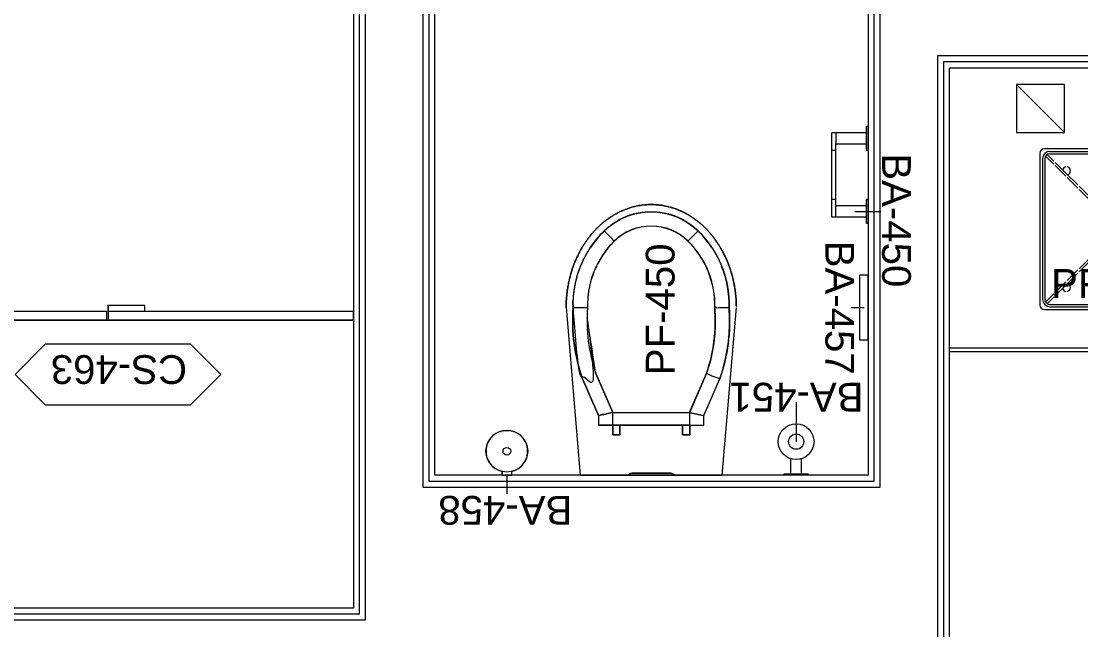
# Model space of a CAD drawing. Header units: centimetres. Extents: x 118932 to 154602, y -32682 to -23521.
# Drawn here: x 138327.1 to 138548.1, y -25566.6 to -25439.7 of the extents above; entities that cross this region are included whole.
import ezdxf

# ---------------------------------------------------------------- set-up
doc = ezdxf.new("R2010")
doc.units = ezdxf.units.CM
doc.header["$LTSCALE"] = 50
doc.header["$MEASUREMENT"] = 0
for name, color, linetype, lineweight, true_color in [('GEN_00_BL_Yazı', 7, 'Continuous', 0, 0x4f5250), ('GEN_02_TF_Islak Hacim', 7, 'Continuous', 5, 0x007cb0), ('GEN_02_TF_Mobilya', 7, 'Continuous', 5, 0x745e3d), ('GEN_05_ML_Alçıpan', 7, 'Continuous', 18, 0x008b29)]:
    doc.layers.add(name, color=color, linetype=linetype, lineweight=lineweight, true_color=true_color)
doc.styles.add('Arial_6', font='arial.ttf', dxfattribs={"height": 59.5325})

# ---------------------------------------------------------------- blocks, each defined once
blk = doc.blocks.new('suıte c-d duvarlar')
at = {"layer": 'GEN_05_ML_Alçıpan', "elevation": 0}
for points in [[(482.94, -137.84), (798.78, -137.84), (798.78, -8.21), (926.28, -8.21), (926.28, -5.71), (796.28, -5.71), (796.28, -135.34), (483.98, -135.34)], [(511.23, -123.34), (676.96, -123.34), (676.96, 64.36), (688.96, 64.36), (688.96, -95.64), (784.28, -95.64), (784.28, 64.36), (796.28, 64.36), (796.28, 6.29), (926.28, 6.29), (926.28, 8.79), (798.78, 8.79), (798.78, 66.86), (781.78, 66.86), (781.78, -93.14), (691.46, -93.14), (691.46, 66.86), (674.46, 66.86), (674.46, -120.84), (512.27, -120.84)], [(926.28, -6.96), (797.53, -6.96), (797.53, -136.59), (483.46, -136.59), (463.59, -116.72), (485.07, -95.31), (511.75, -122.09), (675.71, -122.09), (675.71, 65.61), (690.21, 65.61), (690.21, -94.39), (783.03, -94.39), (783.03, 65.61), (797.53, 65.61), (797.53, 7.54), (926.28, 7.54)]]:
    blk.add_lwpolyline(points, dxfattribs=at)
blk = doc.blocks.new('Escobillero-pared_Tres-Max-tres_13463624 - BA-458 TOILET BRUSH HOLDER-14820998-TYPE J')
at = {"layer": 'GEN_00_BL_Yazı'}
blk.add_line((0, 50), (0, 88.6), dxfattribs=at)
at = {"layer": 'GEN_02_TF_Islak Hacim'}
for p, q in [((-10, 42.3), (-10, 50)), ((-10, 50), (10, 50)), ((10, 50), (-10, 50)), ((-10, 42.3), (-10, 50)), ((10, 50), (10, 42.3)), ((10, 42.3), (10, 50))]:
    blk.add_line(p, q, dxfattribs=at)
for radius in [43.5, 8]:
    blk.add_circle((0, 0), radius, dxfattribs=at)
blk.add_arc((0, 0), 43.5, 103.2903, 76.7097, dxfattribs=at)
at = {"layer": 'GEN_00_BL_Yazı', "insert": (143, 153.2), "char_height": 60, "width": 265.421, "attachment_point": 3, "style": 'Arial_6'}
blk.add_mtext('BA-458', dxfattribs=at)
blk = doc.blocks.new('Accessory-Tissue_Holder-KOHLER-Composed-K-73148 - BA-451 SPARE TP-14820996-TYPE GxL')
at = {"layer": 'GEN_00_BL_Yazı'}
blk.add_line((-52678, -5376.6), (-52678.1, -5294), dxfattribs=at)
at = {"layer": 'GEN_02_TF_Islak Hacim'}
blk.add_lwpolyline([(-52653.4, -5226.7), (-52667.2, -5226.7), (-52688.8, -5226.7), (-52702.6, -5226.7, -0.414214), (-52703.4, -5225.8), (-52703.4, -5224.2), (-52652.6, -5224.2), (-52652.6, -5225.8, -0.414214)], format="xyb", close=True, dxfattribs=at)
for points in [[(-52688.8, -5226.7, 0.414214), (-52689.4, -5227.3), (-52689.4, -5258.6)], [(-52666.5, -5258.6), (-52666.5, -5227.3, 0.414214), (-52667.2, -5226.7)]]:
    blk.add_lwpolyline(points, format="xyb", dxfattribs=at)
for radius in [37.3, 15.9]:
    blk.add_circle((-52678, -5294.1), radius, dxfattribs=at)
at = {"layer": 'GEN_00_BL_Yazı', "insert": (-52538.9, -5356.8), "char_height": 60, "width": 265.421, "attachment_point": 3, "style": 'Arial_6'}
blk.add_mtext('BA-451', dxfattribs=at)
blk = doc.blocks.new('sanitary bag dispenser - BA-457 BAG DISPENSER-14823600-TYPE J')
at = {"layer": 'GEN_00_BL_Yazı'}
blk.add_line((145, -37.4), (145, -10.5), dxfattribs=at)
at = {"layer": 'GEN_02_TF_Islak Hacim'}
blk.add_lwpolyline([(213, -3), (213, -19.4), (77, -19.4), (77, -3)], close=True, dxfattribs=at)
at = {"layer": 'GEN_00_BL_Yazı', "insert": (5.9, -31.4), "char_height": 60, "width": 265.421, "attachment_point": 1, "style": 'Arial_6'}
blk.add_mtext('BA-457', dxfattribs=at)
blk = doc.blocks.new('Accessory-Tissue_Holder-KOHLER-Composed-K-73147 - BA-450 TOILET PAPER HOLDER-14820997-TYPE GxL')
at = {"layer": 'GEN_00_BL_Yazı'}
blk.add_line((-51986.7, -5251.1), (-51986.7, -5197.1), dxfattribs=at)
at = {"layer": 'GEN_02_TF_Islak Hacim', "lineweight": 13}
for p, q in [((-52113.8, -5290.7), (-52113.8, -5299.6)), ((-52012.2, -5299.6), (-52012.2, -5290.7))]:
    blk.add_line(p, q, dxfattribs=at)
for points in [[(-52113.8, -5224.2), (-52113.8, -5225.9, -0.414214), (-52114.6, -5226.7), (-52128.5, -5226.7), (-52149.8, -5226.7), (-52163.8, -5226.7, -0.414214), (-52164.6, -5225.9), (-52164.6, -5224.2), (-52113.8, -5224.2)], [(-51961.4, -5224.2), (-51961.4, -5225.9, -0.414214), (-51962.2, -5226.7), (-51976.1, -5226.7), (-51997.4, -5226.7), (-52011.4, -5226.7, -0.414214), (-52012.2, -5225.9), (-52012.2, -5224.2), (-51961.4, -5224.2)], [(-51976.2, -5290.7, 0.414214), (-51975.3, -5289.9), (-51975.3, -5227.5, 0.414214), (-51976.1, -5226.7), (-51997.4, -5226.7, 0.414214), (-51998.2, -5227.5), (-51998.2, -5289.9, 0.414214), (-51997.4, -5290.7)], [(-52149.8, -5290.7, 0.414214), (-52150.6, -5291.5), (-52150.6, -5298.8, 0.414214), (-52149.8, -5299.6), (-51976.2, -5299.6, 0.414214), (-51975.3, -5298.8), (-51975.3, -5291.5, 0.414214), (-51976.2, -5290.7), (-51997.4, -5290.7), (-52128.6, -5290.7)]]:
    blk.add_lwpolyline(points, format="xyb", dxfattribs=at)
blk.add_lwpolyline([(-52149.8, -5226.7, 0.414214), (-52150.6, -5227.5), (-52150.6, -5289.9, 0.414214), (-52149.8, -5290.7), (-52128.6, -5290.7, 0.414214), (-52127.7, -5289.9), (-52127.7, -5227.5, 0.414214), (-52128.5, -5226.7), (-52149.8, -5226.7)], format="xyb", close=True, dxfattribs=at)
at = {"layer": 'GEN_00_BL_Yazı', "insert": (-52108.1, -5134.2), "char_height": 60, "width": 265.421, "attachment_point": 1, "style": 'Arial_6'}
blk.add_mtext('BA-450', dxfattribs=at)
blk = doc.blocks.new('Toilet_wall_hung_6505 - PF-450 TOILET-12873441-TYPE GxL')
at = {"layer": 'GEN_02_TF_Islak Hacim'}
for p, q in [((-91.8, 508.9), (-95.2, 512.3)), ((91.4, 508.9), (94.8, 512.3)), ((-177.5, 355), (-148, 5.5)), ((-177.5, 355), (-148, 5.5)), ((148, 5.5), (177.5, 355)), ((148, 5.5), (177.5, 355)), ((-80.2, 136.2), (-115.5, 217.5)), ((-115.5, 217.5), (-80.2, 136.2)), ((-80.2, 136.2), (-115.5, 217.5)), ((79.8, 136.2), (115.2, 217.5)), ((109.8, 130), (143.1, 206.7)), ((109.8, 130), (143.1, 206.7)), ((-80.2, 136.2), (79.8, 136.2)), ((-80.2, 110), (-80.2, 136.2)), ((-110.2, 130), (-110.2, 110)), ((-110.2, 130), (-110.2, 110)), ((109.8, 110), (109.8, 130)), ((109.8, 110), (109.8, 130)), ((-110.2, 110), (109.8, 110)), ((-80.2, 110), (-110.2, 110)), ((-65.2, 90), (-80.2, 90)), ((80.2, 90), (65.2, 90)), ((-148, 5.5), (148, 5.5))]:
    blk.add_line(p, q, dxfattribs=at)
at = {"layer": 'GEN_02_TF_Islak Hacim', "flags": 128}
blk.add_lwpolyline([(-143.5, 206.7, -0.102893), (-162.7, 355, -0.208147), (-98, 515.2, -0.407287), (97.6, 515.2, -0.208147), (162.3, 355, -0.102893), (143.1, 206.7), (147.7, 220.6), (151.6, 234.8), (155, 249.1), (157.9, 263.5), (160.1, 278), (161.8, 292.6), (162.9, 307.2), (163.3, 321.9), (163.3, 336.6), (162.6, 351.3), (162.3, 355, 0.103003), (146.6, 441.8)], format="xyb", dxfattribs=at)
at = {"layer": 'GEN_02_TF_Islak Hacim'}
for points in [[(76.6, 493.8, 0.195174), (0, 525, 0.196091), (-77, 493.7, 0.210216), (-132.7, 354.3)], [(-95.2, 512.3), (-98, 515.2, 0.051366), (-126.3, 481)], [(80.2, 136.2), (115.5, 217.5, 0.103229), (132.7, 354.3, 0.210216), (77, 493.7, 0.198067), (0, 525, 0.198067), (-77, 493.7), (-82.4, 499.3), (-91.8, 508.9)], [(132.3, 354.3, 0.210348), (76.6, 493.8), (82, 499.3), (91.4, 508.9)], [(125.9, 481, 0.051366), (97.6, 515.2), (94.8, 512.3)]]:
    blk.add_lwpolyline(points, format="xyb", dxfattribs=at)
at = {"layer": 'GEN_02_TF_Islak Hacim', "flags": 128}
blk.add_lwpolyline([(-162.7, 355), (-163.5, 340.3), (-163.8, 325.6), (-163.4, 311), (-162.5, 296.3), (-161, 281.7), (-158.9, 267.1), (-156.2, 252.7), (-152.9, 238.4), (-149.1, 224.2), (-144.7, 210.2), (-143.5, 206.7), (-110.2, 130), (-110.2, 110)], dxfattribs=at)
at = {"layer": 'GEN_02_TF_Islak Hacim'}
for points in [[(-65.2, 110), (-65.2, 90), (-80.2, 90), (-80.2, 110), (-80.2, 90), (-65.2, 90)], [(80.2, 110), (80.2, 90), (65.2, 90), (65.2, 110), (65.2, 90), (80.2, 90)]]:
    blk.add_lwpolyline(points, close=True, dxfattribs=at)
for centre, radius, start, end in [((-0.2, 415), 140, 104.7131, 119.5056), ((-0.2, 415), 140, 60.4414, 75.181), ((-0.2, 415), 110, 45.7018, 134.2982), ((53.7, 360.8), 186.5, 134.5053, 181.9918), ((-54.1, 360.8), 186.5, 358.0082, 45.4947), ((203.5, 326.9), 337.3, 175.3479, 198.9228), ((-203.9, 326.9), 337.3, 341.0772, 4.6521)]:
    blk.add_arc(centre, radius, start, end, dxfattribs=at)
for points, weights, knots in [([(-177.5, 355), (-177.5, 433.7), (-145, 501.8), (-88.7, 541.2), (-32.5, 580.5), (32.5, 580.5), (88.8, 541.2), (145, 501.8), (177.5, 433.7), (177.5, 355), (177.5, 371.1), (174.5, 403.2), (161.3, 449.1), (139.9, 490.2), (111.6, 524.5), (77.7, 550.3), (39.8, 566.4), (13.3, 570), (0, 570), (-13.3, 570), (-39.8, 566.4), (-77.7, 550.3), (-111.6, 524.5), (-139.9, 490.2), (-161.3, 449.1), (-174.5, 403.2), (-177.5, 371.1), (-177.5, 355)], [1, 0.910683602523, 0.910683602523, 1, 0.910683602523, 0.910683602523, 1, 0.910683602523, 0.910683602523, 1, 1, 1, 1, 1, 1, 1, 1, 1, 1, 1, 1, 1, 1, 1, 1, 1, 1, 1], [0, 0, 0, 0, 1.047198, 1.047198, 1.047198, 2.094395, 2.094395, 2.094395, 3.141593, 3.141593, 3.141593, 3.28445, 3.427307, 3.570164, 3.713021, 3.855878, 3.998736, 4.141593, 4.141593, 4.141593, 4.28445, 4.427307, 4.570164, 4.713021, 4.855878, 4.998736, 5.141593, 5.141593, 5.141593, 5.141593]), ([(-115.5, 217.5), (-130.6, 261.6), (-136.4, 307.8), (-132.7, 354.3), (-136.4, 307.8), (-130.6, 261.6), (-115.5, 217.5), (-117.6, 216.7), (-121.8, 215.1), (-129.8, 212), (-137.3, 209.1), (-142.5, 207.1), (-143.5, 206.7), (-143.5, 206.7), (-160.1, 254.4), (-166.6, 304.6), (-162.7, 355), (-162.7, 356.5), (-162.7, 358), (-162.8, 359.6), (-162.7, 362.5), (-162.7, 365.3), (-162.6, 368.2), (-162.5, 371.1), (-162.3, 374), (-162.2, 376.9), (-161.9, 379.7), (-161.6, 382.6), (-161.4, 385.5), (-161, 388.4), (-160.6, 391.2), (-160.2, 394.1), (-159.7, 396.9), (-159.2, 399.8), (-158.7, 402.6), (-158.1, 405.4), (-157.5, 408.2), (-156.8, 411.1), (-156.1, 413.8), (-155.4, 416.6), (-154.7, 419.4), (-153.8, 422.2), (-153, 425), (-152.2, 427.7), (-151.2, 430.4), (-150.3, 433.2), (-149.3, 435.9), (-148.3, 438.6), (-147.2, 441.3), (-146.1, 444), (-145, 446.6), (-143.8, 449.2), (-142.7, 451.9), (-141.4, 454.5), (-140.1, 457.1), (-138.9, 459.7), (-137.5, 462.2), (-136.1, 464.7), (-134.7, 467.3), (-133.3, 469.8), (-131.8, 472.2), (-130.3, 474.7), (-128.8, 477.1), (-127.2, 479.6), (-125.6, 482), (-124, 484.4), (-122.3, 486.7), (-120.6, 489.1), (-118.9, 491.4), (-117.1, 493.6), (-115.4, 495.9), (-113.5, 498.2), (-111.7, 500.4), (-109.8, 502.6), (-107.9, 504.7), (-106, 506.9), (-104, 509), (-102, 511.1), (-100, 513.1), (-98, 515.2), (-97.5, 515.7), (-97, 516.1), (-96.5, 516.6), (-95.1, 517.9), (-93.7, 519.1), (-92.4, 520.4), (-90.9, 521.6), (-89.5, 522.8), (-88.1, 524), (-86.6, 525.1), (-85.1, 526.3), (-83.6, 527.4), (-82.1, 528.5), (-80.6, 529.6), (-79.1, 530.7), (-77.5, 531.7), (-76, 532.7), (-74.4, 533.7), (-72.8, 534.7), (-71.2, 535.6), (-69.6, 536.6), (-67.9, 537.5), (-66.3, 538.4), (-64.7, 539.3), (-63, 540.1), (-61.3, 540.9), (-59.6, 541.7), (-57.9, 542.5), (-56.2, 543.3), (-54.5, 544), (-52.8, 544.7), (-51.1, 545.4), (-49.3, 546.1), (-47.6, 546.7), (-45.8, 547.3), (-44, 548), (-42.3, 548.5), (-40.5, 549.1), (-38.7, 549.6), (-36.9, 550.1), (-35.1, 550.6), (-33.3, 551), (-31.5, 551.4), (-29.6, 551.8), (-27.8, 552.2), (-26, 552.6), (-24.1, 552.9), (-22.3, 553.2), (-20.5, 553.5), (-18.6, 553.8), (-16.8, 554), (-14.9, 554.2), (-13, 554.4), (-11.2, 554.6), (-9.3, 554.7), (-7.5, 554.8), (-5.6, 554.9), (-3.7, 554.9), (-1.9, 555), (0, 555), (0.5, 555), (1.1, 555), (1.6, 555), (3.5, 554.9), (5.4, 554.9), (7.2, 554.8), (9.1, 554.7), (11, 554.5), (12.8, 554.4), (14.7, 554.2), (16.5, 554), (18.4, 553.8), (20.2, 553.5), (22.1, 553.2), (23.9, 552.9), (25.8, 552.5), (27.6, 552.2), (29.4, 551.8), (31.2, 551.4), (33.1, 551), (34.9, 550.5), (36.7, 550), (38.5, 549.5), (40.3, 549), (42, 548.5), (43.8, 547.9), (45.6, 547.3), (47.3, 546.7), (49.1, 546), (50.8, 545.4), (52.6, 544.7), (54.3, 543.9), (56, 543.2), (57.7, 542.4), (59.4, 541.7), (61.1, 540.9), (62.8, 540), (64.4, 539.2), (66.1, 538.3), (67.7, 537.4), (69.3, 536.5), (71, 535.6), (72.5, 534.6), (74.1, 533.6), (75.7, 532.6), (77.3, 531.6), (78.8, 530.5), (80.4, 529.5), (81.9, 528.4), (83.4, 527.3), (84.9, 526.2), (86.3, 525), (87.8, 523.9), (89.3, 522.7), (90.7, 521.5), (92.1, 520.3), (93.5, 519), (94.9, 517.8), (96.2, 516.5), (97.6, 515.2), (98.7, 514.1), (99.7, 513), (100.8, 512), (102.8, 509.9), (104.8, 507.8), (106.7, 505.6), (108.6, 503.5), (110.5, 501.3), (112.4, 499.1), (114.2, 496.8), (116, 494.6), (117.8, 492.3), (119.5, 490), (121.2, 487.7), (122.9, 485.4), (124.5, 483), (126.1, 480.6), (127.8, 478.2), (129.3, 475.7), (130.8, 473.3), (132.3, 470.8), (133.7, 468.3), (135.1, 465.8), (136.6, 463.3), (137.9, 460.7), (139.2, 458.1), (140.5, 455.6), (141.7, 452.9), (142.9, 450.3), (144.1, 447.7), (145.3, 445), (146.4, 442.4), (147.5, 439.7), (148.5, 437), (149.5, 434.3), (150.5, 431.6), (151.4, 428.8), (152.2, 426.1), (153.1, 423.4), (153.9, 420.6), (154.7, 417.8), (155.5, 415), (156.1, 412.2), (156.8, 409.4), (157.5, 406.6), (158, 403.8), (158.6, 400.9), (159.1, 398.1), (159.6, 395.2), (160, 392.4), (160.5, 389.5), (160.8, 386.7), (161.1, 383.8), (161.4, 380.9), (161.7, 378.1), (161.9, 375.2), (162.1, 372.3), (162.2, 369.4), (162.3, 366.5), (162.4, 363.7), (162.3, 360.8), (162.3, 357.9), (162.3, 355)], [1, 0.985941487209, 0.985941487209, 1, 0.985941483871, 0.985941483871, 1, 1, 1, 1, 1, 1, 1, 1, 0.986032014241, 0.986032014241, 1, 1, 1, 1, 1, 1, 1, 1, 1, 1, 1, 1, 1, 1, 1, 1, 1, 1, 1, 1, 1, 1, 1, 1, 1, 1, 1, 1, 1, 1, 1, 1, 1, 1, 1, 1, 1, 1, 1, 1, 1, 1, 1, 1, 1, 1, 1, 1, 1, 1, 1, 1, 1, 1, 1, 1, 1, 1, 1, 1, 1, 1, 1, 1, 1, 1, 1, 1, 1, 1, 1, 1, 1, 1, 1, 1, 1, 1, 1, 1, 1, 1, 1, 1, 1, 1, 1, 1, 1, 1, 1, 1, 1, 1, 1, 1, 1, 1, 1, 1, 1, 1, 1, 1, 1, 1, 1, 1, 1, 1, 1, 1, 1, 1, 1, 1, 1, 1, 1, 1, 1, 1, 1, 1, 1, 1, 1, 1, 1, 1, 1, 1, 1, 1, 1, 1, 1, 1, 1, 1, 1, 1, 1, 1, 1, 1, 1, 1, 1, 1, 1, 1, 1, 1, 1, 1, 1, 1, 1, 1, 1, 1, 1, 1, 1, 1, 1, 1, 1, 1, 1, 1, 1, 1, 1, 1, 1, 1, 1, 1, 1, 1, 1, 1, 1, 1, 1, 1, 1, 1, 1, 1, 1, 1, 1, 1, 1, 1, 1, 1, 1, 1, 1, 1, 1, 1, 1, 1, 1, 1, 1, 1, 1, 1, 1, 1, 1, 1, 1, 1, 1, 1, 1, 1, 1, 1, 1, 1, 1, 1, 1, 1, 1, 1, 1, 1, 1, 1, 1, 1, 1, 1, 1, 1, 1, 1, 1], [0, 0, 0, 0, 0.411459, 0.411459, 0.411459, 0.822918, 0.822918, 0.822918, 0.965775, 1.108632, 1.394346, 1.608632, 1.822918, 1.822918, 1.822918, 2.233045, 2.233045, 2.233045, 3.233045, 3.233045, 3.233045, 4.233045, 4.233045, 4.233045, 5.233045, 5.233045, 5.233045, 6.233045, 6.233045, 6.233045, 7.233045, 7.233045, 7.233045, 8.233045, 8.233045, 8.233045, 9.233045, 9.233045, 9.233045, 10.233045, 10.233045, 10.233045, 11.233045, 11.233045, 11.233045, 12.233045, 12.233045, 12.233045, 13.233045, 13.233045, 13.233045, 14.233045, 14.233045, 14.233045, 15.233045, 15.233045, 15.233045, 16.233045, 16.233045, 16.233045, 17.233045, 17.233045, 17.233045, 18.233045, 18.233045, 18.233045, 19.233045, 19.233045, 19.233045, 20.233045, 20.233045, 20.233045, 21.233045, 21.233045, 21.233045, 22.233045, 22.233045, 22.233045, 23.233045, 23.233045, 23.233045, 24.233045, 24.233045, 24.233045, 25.233045, 25.233045, 25.233045, 26.233045, 26.233045, 26.233045, 27.233045, 27.233045, 27.233045, 28.233045, 28.233045, 28.233045, 29.233045, 29.233045, 29.233045, 30.233045, 30.233045, 30.233045, 31.233045, 31.233045, 31.233045, 32.233045, 32.233045, 32.233045, 33.233045, 33.233045, 33.233045, 34.233045, 34.233045, 34.233045, 35.233045, 35.233045, 35.233045, 36.233045, 36.233045, 36.233045, 37.233045, 37.233045, 37.233045, 38.233045, 38.233045, 38.233045, 39.233045, 39.233045, 39.233045, 40.233045, 40.233045, 40.233045, 41.233045, 41.233045, 41.233045, 42.233045, 42.233045, 42.233045, 43.233045, 43.233045, 43.233045, 44.233045, 44.233045, 44.233045, 45.233045, 45.233045, 45.233045, 46.233045, 46.233045, 46.233045, 47.233045, 47.233045, 47.233045, 48.233045, 48.233045, 48.233045, 49.233045, 49.233045, 49.233045, 50.233045, 50.233045, 50.233045, 51.233045, 51.233045, 51.233045, 52.233045, 52.233045, 52.233045, 53.233045, 53.233045, 53.233045, 54.233045, 54.233045, 54.233045, 55.233045, 55.233045, 55.233045, 56.233045, 56.233045, 56.233045, 57.233045, 57.233045, 57.233045, 58.233045, 58.233045, 58.233045, 59.233045, 59.233045, 59.233045, 60.233045, 60.233045, 60.233045, 61.233045, 61.233045, 61.233045, 62.233045, 62.233045, 62.233045, 63.233045, 63.233045, 63.233045, 64.233045, 64.233045, 64.233045, 65.233045, 65.233045, 65.233045, 66.233045, 66.233045, 66.233045, 67.233045, 67.233045, 67.233045, 68.233045, 68.233045, 68.233045, 69.233045, 69.233045, 69.233045, 70.233045, 70.233045, 70.233045, 71.233045, 71.233045, 71.233045, 72.233045, 72.233045, 72.233045, 73.233045, 73.233045, 73.233045, 74.233045, 74.233045, 74.233045, 75.233045, 75.233045, 75.233045, 76.233045, 76.233045, 76.233045, 77.233045, 77.233045, 77.233045, 78.233045, 78.233045, 78.233045, 79.233045, 79.233045, 79.233045, 80.233045, 80.233045, 80.233045, 81.233045, 81.233045, 81.233045, 82.233045, 82.233045, 82.233045, 83.233045, 83.233045, 83.233045, 84.233045, 84.233045, 84.233045, 84.233045]), ([(-77, 493.8), (-114.8, 456.6), (-134.5, 407.3), (-132.7, 354.3), (-136, 354.4), (-142.7, 354.5), (-152.7, 354.8), (-160.6, 354.9), (-162.7, 355), (-162.7, 355), (-163.1, 369.8), (-162, 384.6), (-159.3, 399.2)], [1, 0.943504881062, 0.943504881062, 1, 1, 1, 1, 1, 1, 1, 0.996491355806, 0.996491355806, 1], [0, 0, 0, 0, 0.8293, 0.8293, 0.8293, 1.043586, 1.257872, 1.543586, 1.8293, 1.8293, 1.8293, 2.034582, 2.034582, 2.034582, 2.034582]), ([(162.3, 355), (166.2, 304.6), (159.7, 254.4), (143.1, 206.7), (132, 181.1), (120.9, 155.6), (109.8, 130), (109.8, 123.3), (109.8, 116.7), (109.8, 110), (99.8, 110), (89.8, 110), (79.8, 110), (79.8, 118.7), (79.8, 127.5), (79.8, 136.2), (91.6, 163.3), (103.4, 190.4), (115.2, 217.5), (130.3, 261.6), (136, 307.8), (132.3, 354.3), (135.6, 354.3), (142.3, 354.5), (152.3, 354.8), (160.2, 354.9), (162.3, 355), (162.3, 355)], [1, 0.986032014241, 0.986032014241, 1, 1, 1, 1, 1, 1, 1, 1, 1, 1, 1, 1, 1, 1, 1, 1, 0.985941483871, 0.985941483871, 1, 1, 1, 1, 1, 1, 1], [0, 0, 0, 0, 0.410127, 0.410127, 0.410127, 1.410127, 1.410127, 1.410127, 2.410127, 2.410127, 2.410127, 3.410127, 3.410127, 3.410127, 4.410127, 4.410127, 4.410127, 5.410127, 5.410127, 5.410127, 5.821586, 5.821586, 5.821586, 6.035872, 6.250158, 6.535872, 6.821586, 6.821586, 6.821586, 6.821586])]:
    blk.add_rational_spline(points, weights, degree=3, knots=knots, dxfattribs=at)
for points, knots in [([(-80.2, 136.2), (-82.8, 135.7), (-88, 134.6), (-95.4, 133.1), (-101.7, 131.8), (-108.1, 130.4), (-110.2, 130), (-110.2, 130), (-121.3, 155.6), (-132.4, 181.1), (-143.5, 206.7), (-132.4, 181.1), (-121.3, 155.6), (-110.2, 130), (-100.2, 132.1), (-90.2, 134.2), (-80.2, 136.2), (-26.9, 136.2), (26.5, 136.2), (79.8, 136.2), (79.8, 127.5), (79.8, 118.7), (79.8, 110), (26.5, 110), (-26.9, 110), (-80.2, 110), (-80.2, 118.7), (-80.2, 127.5), (-80.2, 136.2), (-26.9, 136.2), (26.5, 136.2), (79.8, 136.2), (89.8, 134.2), (99.9, 132.2), (109.9, 130.2)], [0, 0, 0, 0, 0.166667, 0.333333, 0.5, 0.666667, 1, 1, 1, 2, 2, 2, 3, 3, 3, 4, 4, 4, 5, 5, 5, 6, 6, 6, 7, 7, 7, 8, 8, 8, 9, 9, 9, 10, 10, 10, 10]), ([(115.2, 217.5), (118.3, 216.3), (124.6, 213.9), (133.9, 210.3), (141.2, 207.4), (143.1, 206.7), (143.1, 206.7)], [-1, -1, -1, -1, -0.785714, -0.571429, -0.285714, 0, 0, 0, 0]), ([(79.8, 136.2), (82.4, 135.7), (87.7, 134.6), (95, 133.1), (101.3, 131.8), (107.7, 130.4), (109.8, 130), (109.8, 130)], [0, 0, 0, 0, 0.166667, 0.333333, 0.5, 0.666667, 1, 1, 1, 1]), ([(-48.3, 5.5), (-48.2, 5.7), (-47.9, 6.1), (-47.5, 6.6), (-46.9, 7.2), (-46.1, 8), (-45.2, 8.6), (-44.4, 9), (-43.6, 9.3), (-42.2, 9.8), (-40.9, 10), (-40, 10), (-13.3, 10), (13.3, 10), (40, 10), (13.3, 10), (-13.3, 10), (-40, 10), (-13.3, 10), (13.3, 10), (40, 10), (40.9, 10), (42.2, 9.8), (43.8, 9.3), (44.8, 8.8), (45.6, 8.3), (46.3, 7.8), (46.9, 7.2), (47.5, 6.6), (47.9, 6.1), (48.2, 5.7), (48.3, 5.5)], [0, 0, 0, 0, 0.043096, 0.084763, 0.12643, 0.209763, 0.293096, 0.334763, 0.37643, 0.459763, 0.62643, 0.62643, 0.62643, 1.62643, 1.62643, 1.62643, 2.62643, 2.62643, 2.62643, 3.62643, 3.62643, 3.62643, 3.793096, 3.87643, 3.959763, 4.00143, 4.043096, 4.12643, 4.168096, 4.209763, 4.25286, 4.25286, 4.25286, 4.25286])]:
    blk.add_open_spline(points, degree=3, knots=knots, dxfattribs=at)
at = {"layer": 'GEN_00_BL_Yazı', "insert": (49.5, 214), "char_height": 60, "width": 260.709, "attachment_point": 7, "rotation": 90, "style": 'Arial_6'}
blk.add_mtext('PF-450', dxfattribs=at)
blk = doc.blocks.new('pf 467 - 468 kitchen sink - faucet')
at = {"layer": 'GEN_02_TF_Islak Hacim', "lineweight": 5}
for p, q in [((-16.16, 38.75), (-16.99, 38.75)), ((-13.38, 38.75), (-16.16, 38.75)), ((-13.31, 38.51), (-13.31, 38.68)), ((-13.31, 38.51), (-13.31, 35.11)), ((-13.18, 38.48), (-13.31, 38.51)), ((-13.18, 38.62), (-13.18, 38.48)), ((-13.18, 38.48), (-13.18, 35.13)), ((-11.15, 38.67), (-13.09, 38.71)), ((-11.15, 37.98), (-11.15, 38.67)), ((-11.15, 37.98), (-11.15, 35.63)), ((-19.06, 36.7), (-19.06, 34.61)), ((-16.52, 36.7), (-16.52, 34.6)), ((-11.15, 35.01), (-11.15, 35.63)), ((-9.82, 37.25), (-9.92, 37.37)), ((-9.92, 36.25), (-9.82, 36.37)), ((-19.06, 34.61), (-19.06, 21.57)), ((-16.16, 34.86), (-16.52, 34.86)), ((-16.52, 34.61), (-16.16, 34.86)), ((-16.52, 21.57), (-16.52, 34.61)), ((-16.16, 34.86), (-13.38, 34.86)), ((-13.31, 35.11), (-13.18, 35.13)), ((-13.31, 34.94), (-13.31, 35.11)), ((-13.18, 35.13), (-13.18, 35)), ((-13.09, 34.91), (-11.22, 34.94)), ((-33.54, 31.62), (-33.54, 0)), ((-19.06, 32.58), (-32.58, 32.58)), ((-30.62, 29.32), (-32.33, 31.04)), ((-32, 31.37), (-30.62, 30)), ((-31.44, 31.53), (-19.06, 31.53)), ((-31.43, 32.01), (-19.06, 32.01)), ((-0.95, 32.58), (-16.52, 32.58)), ((-16.52, 32.01), (-2.1, 32.01)), ((-16.52, 31.53), (-2.1, 31.53)), ((-1.54, 31.37), (-2.92, 30)), ((-2.92, 29.32), (-1.2, 31.04)), ((0, 0), (0, 31.62)), ((-32.97, 30.48), (-32.97, 1.14)), ((-32.49, 30.48), (-32.49, 1.14)), ((-30.35, 29.73), (-28.13, 27.5)), ((-28.13, 26.83), (-30.35, 29.05)), ((-3.19, 29.73), (-5.41, 27.5)), ((-5.41, 26.83), (-3.19, 29.05)), ((-1.04, 30.48), (-1.04, 1.14)), ((-0.56, 30.48), (-0.56, 1.14)), ((-28.19, 27.57), (-25.63, 25.01)), ((-25.63, 24.34), (-27.85, 26.56)), ((-5.68, 27.23), (-7.9, 25.01)), ((-7.9, 24.34), (-5.68, 26.56)), ((-25.36, 24.74), (-23.14, 22.51)), ((-8.17, 24.74), (-10.4, 22.51)), ((-23.14, 21.84), (-25.36, 24.07)), ((-22.87, 22.24), (-20.64, 20.02)), ((-10.67, 22.24), (-12.89, 20.02)), ((-10.4, 21.84), (-8.17, 24.07)), ((-20.86, 19.57), (-22.87, 21.57)), ((-12.67, 19.57), (-10.67, 21.57)), ((-20.86, 12.05), (-22.87, 10.05)), ((-22.87, 9.37), (-20.64, 11.6)), ((-10.67, 9.37), (-12.89, 11.6)), ((-12.67, 12.05), (-10.67, 10.05)), ((-23.14, 9.78), (-25.36, 7.55)), ((-25.36, 6.88), (-23.14, 9.1)), ((-10.4, 9.78), (-8.17, 7.55)), ((-8.17, 6.88), (-10.4, 9.1)), ((-25.63, 7.28), (-27.85, 5.06)), ((-7.9, 7.28), (-5.68, 5.06)), ((-28.13, 4.79), (-30.35, 2.56)), ((-27.85, 4.39), (-25.63, 6.61)), ((-5.68, 4.39), (-7.9, 6.61)), ((-5.41, 4.79), (-3.19, 2.56)), ((-30.62, 2.29), (-32.33, 0.58)), ((-30.35, 1.89), (-28.13, 4.11)), ((-3.19, 1.89), (-5.41, 4.11)), ((-2.92, 2.29), (-1.2, 0.58)), ((-32, 0.24), (-30.62, 1.62)), ((-31.44, 0.08), (-2.1, 0.08)), ((-1.54, 0.24), (-2.92, 1.62)), ((-32.58, -0.96), (-0.96, -0.96)), ((-31.43, -0.39), (-2.1, -0.39))]:
    blk.add_line(p, q, dxfattribs=at)
for centre, radius in [((-16.77, 15.81), 4.45), ((-16.77, 15.81), 4.28), ((-19.31, 17.84), 0.242), ((-18.8, 18.35), 0.242), ((-18.19, 17.77), 0.242), ((-17.52, 18.11), 0.242), ((-17.49, 18.98), 0.242), ((-16.77, 19.06), 0.242), ((-16.77, 18.23), 0.242), ((-16.04, 18.98), 0.242), ((-16.02, 18.11), 0.242), ((-15.34, 17.77), 0.242), ((-14.74, 18.35), 0.242), ((-14.23, 17.84), 0.242), ((-20.02, 15.81), 0.242), ((-19.94, 16.53), 0.242), ((-19.7, 17.22), 0.242), ((-19.07, 16.56), 0.242), ((-18.73, 17.23), 0.242), ((-18.35, 15.81), 0.242), ((-18.14, 16.6), 0.242), ((-17.56, 17.18), 0.242), ((-16.77, 15.81), 0.537), ((-16.77, 17.39), 0.242), ((-15.97, 17.18), 0.242), ((-15.39, 16.6), 0.242), ((-15.18, 15.81), 0.242), ((-14.81, 17.23), 0.242), ((-14.46, 16.56), 0.242), ((-13.84, 17.22), 0.242), ((-13.6, 16.53), 0.242), ((-13.52, 15.81), 0.242), ((-19.94, 15.08), 0.242), ((-19.7, 14.4), 0.242), ((-19.31, 13.78), 0.242), ((-19.07, 15.06), 0.242), ((-18.8, 13.27), 0.242), ((-18.73, 14.38), 0.242), ((-18.19, 13.85), 0.242), ((-18.14, 15.02), 0.242), ((-17.56, 14.43), 0.242), ((-17.52, 13.5), 0.242), ((-16.77, 14.22), 0.242), ((-16.77, 13.39), 0.242), ((-16.02, 13.5), 0.242), ((-15.97, 14.43), 0.242), ((-15.39, 15.02), 0.242), ((-15.34, 13.85), 0.242), ((-14.81, 14.38), 0.242), ((-14.74, 13.27), 0.242), ((-14.46, 15.06), 0.242), ((-14.23, 13.78), 0.242), ((-13.84, 14.4), 0.242), ((-13.6, 15.08), 0.242), ((-17.49, 12.64), 0.242), ((-16.77, 12.56), 0.242), ((-16.04, 12.64), 0.242)]:
    blk.add_circle(centre, radius, dxfattribs=at)
for centre, radius, start, end in [((-17.79, 36.81), 2.54, 49.9728, 240.0161), ((-17.79, 36.81), 2.1, 307.1614, 232.9951), ((-17.79, 36.7), 1.27, 0, 180), ((-13.38, 38.68), 0.0723, 0, 90), ((-13.09, 38.62), 0.0892, 88.9041, 180), ((-10.56, 37.98), 0.595, 180, 273.4814), ((-10.56, 35.63), 0.595, 86.5186, 180), ((-10.32, 34.11), 3.28, 83.0193, 93.4814), ((-10.32, 39.51), 3.28, 266.5186, 276.9807), ((-9.37, 36.81), 0.628, 135.2973, 224.7027), ((-9.37, 36.81), 0.628, 224.7027, 135.2973), ((-13.38, 34.94), 0.0723, 270, 0), ((-13.09, 35), 0.0892, 180, 271.0959), ((-11.22, 35.01), 0.0674, 271.0959, 0), ((-32.58, 31.62), 0.955, 90, 180), ((-31.43, 30.48), 1.54, 90, 180), ((-31.44, 30.48), 1.05, 90, 180), ((-2.1, 30.48), 1.54, 0, 90), ((-2.1, 30.48), 1.05, 0, 90), ((-0.95, 31.62), 0.955, 0, 90), ((-27.99, 27.96), 0.836, 99.4488, 165.4041), ((-27.99, 27.96), 0.836, 284.5959, 80.8159), ((-5.55, 27.96), 0.836, 99.1841, 255.4041), ((-5.55, 27.96), 0.836, 14.5959, 80.5512), ((-16.77, 15.81), 5.56, 112.5024, 0), ((-16.77, 15.81), 5.08, 110.6898, 0), ((-17.79, 21.57), 1.27, 180, 0), ((-16.77, 15.81), 5.08, 0, 89.5733), ((-16.77, 15.81), 5.56, 0, 87.6894), ((-18.18, 18.74), 0.242, 205.71, 205.4773), ((-15.36, 18.74), 0.242, 334.5227, 334.29), ((-19.19, 15.81), 0.242, 274.7719, 270), ((-14.35, 15.81), 0.242, 270, 265.2281), ((-18.18, 12.88), 0.242, 154.5227, 154.29), ((-15.36, 12.88), 0.242, 25.71, 25.4773), ((-27.99, 3.65), 0.836, 279.1841, 75.4041), ((-5.55, 3.65), 0.836, 104.5959, 260.8159), ((-27.99, 3.65), 0.836, 194.5959, 260.5512), ((-5.55, 3.65), 0.836, 279.4488, 345.4041), ((-31.43, 1.14), 1.54, 180, 270), ((-31.44, 1.14), 1.05, 180, 270), ((-2.1, 1.14), 1.05, 270, 0), ((-2.1, 1.14), 1.54, 270, 0), ((-0.96, 0), 0.959, 270, 0), ((-32.58, 0), 0.955, 180, 270)]:
    blk.add_arc(centre, radius, start, end, dxfattribs=at)
at = {"layer": 'GEN_00_BL_Yazı', "char_height": 6, "width": 33.1384, "attachment_point": 1, "style": 'Arial_6'}
for s, insert in [('PF-468', (-4.15, 39.71)), ('PF-467', (-31.18, 7.47))]:
    blk.add_mtext(s, dxfattribs=dict(at, insert=insert))
blk = doc.blocks.new('LEVEL 0 ISLAK HACİM')
at = {"layer": 'GEN_02_TF_Islak Hacim', "elevation": 0}
blk.add_lwpolyline([(-1835.41, 897.86), (-1710.36, 897.86), (-1710.36, 898.5), (-1835.41, 898.5)], close=True, dxfattribs=at)
at = {"color": 1, "lineweight": 100}
blk.add_blockref('pf 467 - 468 kitchen sink - faucet', (-1782.99, 907.55, 0), dxfattribs=at)
for name, p, xscale, yscale, zscale, rotation in [('Accessory-Tissue_Holder-KOHLER-Composed-K-73147 - BA-450 TOILET PAPER HOLDER-14820997-TYPE GxL', (-1330, -4271.64, 0), 0.1, 0.1, 0.1, 270), ('sanitary bag dispenser - BA-457 BAG DISPENSER-14823600-TYPE J', (-1852.11, 921.53, 0), 0.1, 0.1, 0.1, 270), ('Accessory-Tissue_Holder-KOHLER-Composed-K-73148 - BA-451 SPARE TP-14820996-TYPE GxL', (-7135.15, 349.62, 0), 0.1000000000000001, 0.1000000000000001, 0.1000000000000001, 180), ('Escobillero-pared_Tres-Max-tres_13463624 - BA-458 TOILET BRUSH HOLDER-14820998-TYPE J', (-1927.68, 877.04, 0), 0.1, 0.1, 0.1, 180)]:
    blk.add_blockref(name, p, dxfattribs=dict(xscale=xscale, yscale=yscale, zscale=zscale, rotation=rotation))
at = {"xscale": 0.1, "yscale": 0.1, "zscale": 0.1}
blk.add_blockref('Toilet_wall_hung_6505 - PF-450 TOILET-12873441-TYPE GxL', (-1897.57, 871.48, 0), dxfattribs=at)
blk = doc.blocks.new('FFE-Tag')
at = {"color": 0}
blk.add_wipeout([(-8.761, 0), (-6.189, 2.572), (6.189, 2.572), (8.761, 0), (6.189, -2.572), (-6.189, -2.572)], dxfattribs=at).dxf.layer = 'GEN_00_BL_Yazı'
at = {"layer": 'GEN_00_BL_Yazı', "color": 0}
for p, q in [((-8.761, 0), (-6.189, 2.572)), ((6.189, 2.572), (-6.189, 2.572)), ((8.761, 0), (6.189, 2.572)), ((-8.761, 0), (-6.189, -2.572)), ((8.761, 0), (6.189, -2.572)), ((-6.189, -2.572), (6.189, -2.572))]:
    blk.add_line(p, q, dxfattribs=at)
blk = doc.blocks.new('CS-463')
at = {"layer": 'GEN_00_BL_Yazı', "insert": (-0.22, -1.08), "char_height": 6, "attachment_point": 5, "style": 'Arial_6'}
blk.add_mtext('CS-463', dxfattribs=at)
blk = doc.blocks.new('CS-463 Closet')
at = {"layer": 'GEN_02_TF_Mobilya'}
for p, q in [((-513, -285), (-513, -304.1)), ((-513, -285), (-513, -304.1)), ((-513, -285), (-27, -285)), ((-513, -285), (-27, -285)), ((-27, -285), (-1.6, -285)), ((-27, -285), (-1.6, -285)), ((-1.6, -304.1), (-1.6, -285)), ((-1.6, -304.1), (-1.6, -285)), ((1.6, -285), (1.6, -304.1)), ((1.6, -285), (27, -285)), ((27, -285), (1.6, -285)), ((1.6, -285), (1.6, -304.1)), ((27, -285), (513, -285)), ((27, -285), (513, -285)), ((513, -304.1), (513, -285)), ((513, -304.1), (513, -285)), ((-1.6, -304.1), (-513, -304.1)), ((-1.6, -304.1), (-513, -304.1)), ((-77.8, -304.1), (-77.8, -316.8)), ((-77.8, -304.1), (-77.8, -316.8)), ((-1.6, -304.1), (-1.6, -316.8)), ((-1.6, -316.8), (-1.6, -304.1)), ((513, -304.1), (1.6, -304.1)), ((513, -304.1), (1.6, -304.1)), ((-1.6, -316.8), (-77.8, -316.8)), ((-1.6, -316.8), (-77.8, -316.8))]:
    blk.add_line(p, q, dxfattribs=at)
at = {"layer": 'GEN_00_BL_Yazı', "xscale": 24.48801272789174, "yscale": 24.48801272789174, "zscale": 24.48801272789174}
blk.add_blockref('FFE-Tag', (-21.8, -171.9), dxfattribs=at)
at = {"layer": 'GEN_02_TF_Mobilya'}
blk.add_lwpolyline([(-513, 315), (513, 315), (513, -285), (-513, -285)], close=True, dxfattribs=at)
at = {"xscale": 10, "yscale": 10, "zscale": 10}
blk.add_blockref('CS-463', (-21.8, -171.9), dxfattribs=at)
blk = doc.blocks.new('PPBamako_SuiteC_TefrisPlan')
at = {"color": 1, "xscale": 0.1, "yscale": 0.1, "zscale": 0.1, "rotation": 180}
blk.add_blockref('CS-463 Closet', (-62.41, -416.2), dxfattribs=at)
blk = doc.blocks.new('10X10 YER SÜZGECI')
at = {"layer": 'GEN_02_TF_Islak Hacim'}
blk.add_line((79379.38, -32867.31), (79369.38, -32877.31), dxfattribs=at)
blk.add_lwpolyline([(79369.38, -32877.31), (79379.38, -32877.31), (79379.38, -32867.31), (79369.38, -32867.31)], close=True, dxfattribs=at)
blk = doc.blocks.new('level 0 süzgeçler')
at = {"rotation": 90}
blk.add_blockref('10X10 YER SÜZGECI', (-35608.83, -74672.11, 0), dxfattribs=at)

msp = doc.modelspace()

# ---------------------------------------------------------------- block references
msp.add_blockref('suıte c-d duvarlar', (137721.97, -25441.19, 0))

# ---------------------------------------------------------------- next in the draw order: block references
msp.add_blockref('LEVEL 0 ISLAK HACİM', (140356.1, -26406.37, 0))

# ---------------------------------------------------------------- next in the draw order: block references
at = {"color": 1}
msp.add_blockref('PPBamako_SuiteC_TefrisPlan', (138407.54, -25114.33, 0), dxfattribs=at)

# ---------------------------------------------------------------- next in the draw order: block references
msp.add_blockref('level 0 süzgeçler', (141276.24, -30160.12))

doc.saveas('drawing.dxf')
